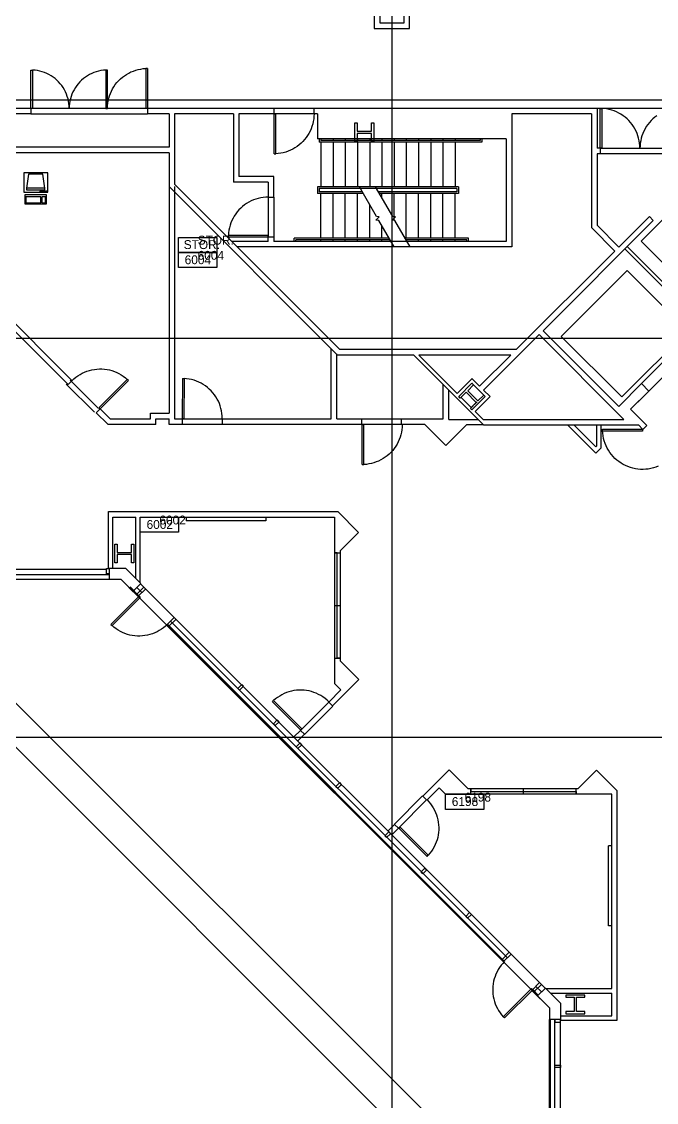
# Model space of a CAD drawing. Header units: millimetres. Extents: x 18694 to 89916, y 18694 to 89916.
# Drawn here: x 50039 to 64580, y 50165 to 74926 of the extents above; entities that cross this region are included whole.
import ezdxf

# ---------------------------------------------------------------- set-up
doc = ezdxf.new("R2010")
doc.units = ezdxf.units.MM
doc.layers.get('0').update_dxf_attribs({"linetype": 'CONTINUOUS'})
for name, color, linetype in [('E-B-CORE', 7, 'CONTINUOUS'), ('E-B-ELEV', 7, 'CONTINUOUS'), ('E-B-FURR', 7, 'CONTINUOUS'), ('E-B-GLAZ', 7, 'CONTINUOUS'), ('E-B-MULL', 7, 'CONTINUOUS'), ('E-B-SHEL', 7, 'CONTINUOUS'), ('E-C-HEAD', 7, 'CONTINUOUS'), ('E-F-STAIR', 7, 'CONTINUOUS'), ('E-S-COLM', 7, 'CONTINUOUS'), ('GRIDLN', 7, 'CONTINUOUS'), ('IWALLE', 7, 'CONTINUOUS'), ('RMNUM', 7, 'CONTINUOUS')]:
    doc.layers.add(name, color=color, linetype=linetype)

msp = doc.modelspace()

# ---------------------------------------------------------------- linework, layer by layer
for p, q in [((52882.8, 73853.298394), (52882.8, 72938.898394)), ((52920.9, 73853.298394), (52882.8, 73853.298394)), ((52920.9, 73853.298394), (52920.9, 72938.898394)), ((52920.9, 72938.898394), (52882.8, 72938.898394)), ((55822.85, 71897.498394), (55822.85, 72811.898394)), ((55822.85, 72811.898394), (55860.95, 72811.898394)), ((55860.95, 71897.498394), (55860.95, 72811.898394)), ((55822.85, 71897.498394), (55860.95, 71897.498394)), ((50643.005892, 71464.457727), (50091.552353, 71464.457727)), ((50091.552353, 71464.457727), (50091.552353, 71018.042958)), ((50198.74663, 71430.312129), (50151.379123, 71106.942958)), ((50521.703661, 71430.312129), (50198.74663, 71430.312129)), ((50570.479123, 71106.942958), (50521.703661, 71430.312129)), ((50643.005892, 71018.042958), (50643.005892, 71464.457727)), ((50151.379123, 71106.942958), (50151.379123, 71069.812249)), ((50570.479123, 71106.942958), (50151.379123, 71106.942958)), ((50151.379123, 71069.812249), (50570.479123, 71069.812249)), ((50570.479123, 71069.812249), (50570.479123, 71106.942958)), ((50091.552353, 71018.042958), (50643.005892, 71018.042958)), ((50611.001892, 70961.420497), (50112.067738, 70961.420497)), ((50112.067738, 70961.420497), (50112.067738, 70751.342958)), ((50479.70343, 70908.901112), (50138.32743, 70908.901112)), ((50138.32743, 70908.901112), (50138.32743, 70777.60265)), ((50459.188046, 71044.30265), (50459.188046, 71018.042958)), ((50616.746199, 71044.30265), (50459.188046, 71044.30265)), ((50479.70343, 70777.60265), (50479.70343, 70908.901112)), ((50584.742199, 70908.901112), (50505.963123, 70908.901112)), ((50505.963123, 70908.901112), (50505.963123, 70777.60265)), ((50584.742199, 70777.60265), (50584.742199, 70908.901112)), ((50611.001892, 70751.342958), (50611.001892, 70961.420497)), ((50616.746199, 71018.042958), (50616.746199, 71044.30265)), ((50112.067738, 70751.342958), (50611.001892, 70751.342958)), ((50138.32743, 70777.60265), (50479.70343, 70777.60265)), ((50505.963123, 70777.60265), (50584.742199, 70777.60265)), ((54775.828193, 70030.598394), (55690.228193, 70030.598394)), ((54775.828193, 69992.498394), (54775.828193, 70030.598394)), ((54775.828193, 69992.498394), (55690.228193, 69992.498394)), ((55690.228193, 69992.498394), (55690.228193, 70030.598394)), ((52460.147581, 66728.68606), (51813.783161, 66081.89367)), ((52487.097264, 66701.754209), (51840.732844, 66054.961819)), ((52487.097264, 66701.754209), (52460.147581, 66728.68606)), ((53721.232795, 66748.16338), (53720.930175, 65833.76343)), ((53721.232795, 66748.16338), (53759.332793, 66748.150771)), ((53759.332793, 66748.150771), (53759.030173, 65833.750821)), ((51840.732844, 66054.961819), (51813.783161, 66081.89367)), ((53720.930175, 65833.76343), (53759.030173, 65833.750821)), ((57841.653684, 65692.291297), (57879.753682, 65692.303907)), ((57841.956304, 64777.891347), (57841.653684, 65692.291297)), ((57880.056302, 64777.903957), (57879.753682, 65692.303907)), ((63345.704093, 65586.289223), (64265.811041, 65586.289223)), ((63345.704093, 65553.904223), (63345.704093, 65586.289223)), ((64265.811041, 65541.91456), (63345.704093, 65541.91456)), ((64265.811041, 65586.289223), (64265.811041, 65541.91456)), ((57841.956304, 64777.891347), (57880.056302, 64777.903957)), ((52083.523974, 61114.672739), (52728.991138, 61762.360549)), ((52110.510966, 61087.778274), (52755.97813, 61735.466084)), ((52728.991138, 61762.360549), (52755.97813, 61735.466084)), ((52083.523974, 61114.672739), (52110.510966, 61087.778274)), ((55784.260462, 59343.777079), (55811.210145, 59370.708929)), ((55784.260462, 59343.777079), (56430.624883, 58696.984689)), ((55811.210145, 59370.708929), (56457.574566, 58723.916539)), ((56430.624883, 58696.984689), (56457.574566, 58723.916539)), ((58680.93199, 56446.677581), (58707.863841, 56473.627264)), ((59354.656231, 55827.262844), (58707.863841, 56473.627264)), ((59327.72438, 55800.313161), (58680.93199, 56446.677581)), ((59327.72438, 55800.313161), (59354.656231, 55827.262844)), ((61071.725575, 52126.563664), (61719.413386, 52772.030829)), ((61098.62004, 52099.576672), (61746.307851, 52745.043837)), ((61746.307851, 52745.043837), (61719.413386, 52772.030829)), ((61098.62004, 52099.576672), (61071.725575, 52126.563664))]:
    msp.add_line(p, q)
for points in [[(50292, 72938.898394), (50253.9, 72938.898394), (50253.9, 73815.198394), (50292, 73815.198394), (50292, 72938.898394), (50292, 72938.898394)], [(51968.4, 72938.898394), (52006.5, 72938.898394), (52006.5, 73815.198394), (51968.4, 73815.198394), (51968.4, 72938.898394), (51968.4, 72938.898394)], [(63327.339106, 72024.498394), (63289.239106, 72024.498394), (63289.239106, 72938.898394), (63327.339106, 72938.898394), (63327.339106, 72024.498394), (63327.339106, 72024.498394)]]:
    msp.add_lwpolyline(points, close=True)
for points in [[(51130.2, 72938.898394), (51128.426103, 72994.627959), (51123.111596, 73050.131897), (51114.277993, 73105.185495), (51101.961059, 73159.565861), (51086.21066, 73213.052832), (51067.090563, 73265.42986), (51044.678179, 73316.48489), (51019.064245, 73366.011222), (50990.352463, 73413.808343), (50958.659076, 73459.68274), (50924.112397, 73503.448687), (50886.852292, 73544.928992), (50847.029614, 73583.955718), (50804.805587, 73620.370862), (50760.35116, 73654.026992), (50713.846313, 73684.787849), (50665.479325, 73712.528894), (50615.446014, 73737.137813), (50563.948945, 73758.514976), (50511.196611, 73776.573835), (50457.402585, 73791.241276), (50402.784656, 73802.457917), (50347.563953, 73810.178346), (50291.964041, 73814.371306)], [(51968.435959, 73814.371306), (51912.836047, 73810.178346), (51857.615344, 73802.457917), (51802.997415, 73791.241276), (51749.203389, 73776.573835), (51696.451055, 73758.514976), (51644.953986, 73737.137813), (51594.920675, 73712.528894), (51546.553687, 73684.787849), (51500.04884, 73654.026992), (51455.594413, 73620.370862), (51413.370386, 73583.955718), (51373.547708, 73544.928992), (51336.287603, 73503.448687), (51301.740924, 73459.68274), (51270.047537, 73413.808343), (51241.335755, 73366.011222), (51215.721821, 73316.48489), (51193.309437, 73265.42986), (51174.18934, 73213.052832), (51158.438941, 73159.565861), (51146.122007, 73105.185495), (51137.288404, 73050.131897), (51131.973897, 72994.627959), (51130.2, 72938.898394)], [(52006.5, 72938.898394), (52008.355407, 72997.119741), (52013.914097, 73055.104814), (52023.153513, 73112.618299), (52036.036159, 73169.426795), (52052.509756, 73225.299762), (52072.507449, 73280.010456), (52095.948084, 73333.336851), (52122.736535, 73385.062537), (52152.764089, 73434.977603), (52185.908888, 73482.879483), (52222.036424, 73528.573781), (52261.000084, 73571.875062), (52302.641748, 73612.6076), (52346.792423, 73650.606094), (52393.27294, 73685.716341), (52441.894669, 73717.795854), (52492.460296, 73746.71445), (52544.764614, 73772.354771), (52598.595363, 73794.612763), (52653.734087, 73813.3981), (52709.957022, 73828.634546), (52767.036006, 73840.26027), (52824.739399, 73848.228092), (52882.83303, 73852.505676)], [(56737.25, 72811.898394), (56735.394593, 72753.677047), (56729.835903, 72695.691974), (56720.596487, 72638.178489), (56707.713841, 72581.369993), (56691.240244, 72525.497027), (56671.242551, 72470.786333), (56647.801916, 72417.459938), (56621.013465, 72365.734251), (56590.985911, 72315.819185), (56557.841112, 72267.917306), (56521.713576, 72222.223007), (56482.749916, 72178.921727), (56441.108252, 72138.189189), (56396.957577, 72100.190694), (56350.47706, 72065.080448), (56301.855331, 72033.000934), (56251.289704, 72004.082339), (56198.985386, 71978.442018), (56145.154637, 71956.184025), (56090.015913, 71937.398689), (56033.792978, 71922.162242), (55976.713994, 71910.536518), (55919.010601, 71902.568697), (55860.91697, 71898.291112)], [(64203.639106, 72024.498394), (64201.783699, 72082.719741), (64196.225009, 72140.704814), (64186.985593, 72198.218299), (64174.102946, 72255.026795), (64157.62935, 72310.899762), (64137.631657, 72365.610456), (64114.191022, 72418.936851), (64087.402571, 72470.662537), (64057.375017, 72520.577603), (64024.230218, 72568.479483), (63988.102682, 72614.173781), (63949.139021, 72657.475062), (63907.497358, 72698.2076), (63863.346682, 72736.206094), (63816.866166, 72771.316341), (63768.244437, 72803.395854), (63717.67881, 72832.31445), (63665.374492, 72857.954771), (63611.543743, 72880.212763), (63556.405019, 72898.9981), (63500.182083, 72914.234546), (63443.1031, 72925.86027), (63385.399707, 72933.828092), (63327.306075, 72938.105676)], [(64590.412045, 72771.316341), (64543.931529, 72736.206094), (64499.780854, 72698.2076), (64458.13919, 72657.475062), (64419.17553, 72614.173781), (64383.047993, 72568.479483), (64349.903194, 72520.577603), (64319.875641, 72470.662537), (64293.08719, 72418.936851), (64269.646554, 72365.610456), (64249.648861, 72310.899762), (64233.175265, 72255.026795), (64220.292619, 72198.218299), (64211.053203, 72140.704814), (64205.494512, 72082.719741), (64203.639106, 72024.498394)], [(55690.228193, 70906.898394), (55632.006846, 70905.042988), (55574.021772, 70899.484297), (55516.508287, 70890.244881), (55459.699792, 70877.362235), (55403.826825, 70860.888639), (55349.116131, 70840.890946), (55295.789736, 70817.45031), (55244.064049, 70790.661859), (55194.148984, 70760.634306), (55146.247104, 70727.489507), (55100.552806, 70691.36197), (55057.251525, 70652.39831), (55016.518987, 70610.756646), (54978.520492, 70566.605971), (54943.410246, 70520.125455), (54911.330733, 70471.503725), (54882.412137, 70420.938099), (54856.771816, 70368.63378), (54834.513824, 70314.803031), (54815.728487, 70259.664307), (54800.492041, 70203.441372), (54788.866317, 70146.362389), (54780.898495, 70088.658995), (54776.620911, 70030.565364)], [(51193.940454, 66701.32624), (51236.407941, 66741.197035), (51281.327896, 66778.282954), (51328.518025, 66812.433495), (51377.786822, 66843.510068), (51428.934344, 66871.386559), (51481.753025, 66895.949839), (51536.028516, 66917.100226), (51591.540556, 66934.751887), (51648.063868, 66948.833189), (51705.369067, 66959.286986), (51763.223599, 66966.070856), (51821.392679, 66969.157268), (51879.640245, 66968.533696), (51937.729917, 66964.202672), (51995.425956, 66956.181771), (52052.49422, 66944.503544), (52108.703115, 66929.215383), (52163.824535, 66910.379331), (52217.634786, 66888.071828), (52269.915495, 66862.383402), (52320.454497, 66833.418302), (52369.046695, 66801.294074), (52415.494893, 66766.141084), (52459.610594, 66728.10199)], [(54635.330125, 65833.46081), (54633.493987, 65891.682768), (54627.954487, 65949.669677), (54618.734106, 66007.186217), (54605.870261, 66063.998973), (54589.415157, 66119.877389), (54569.435571, 66174.594698), (54546.012586, 66227.928848), (54519.241255, 66279.663397), (54489.230222, 66329.588398), (54456.101278, 66377.501244), (54419.988866, 66423.207496), (54381.039538, 66466.521669), (54339.411357, 66507.267986), (54295.27326, 66545.281091), (54248.804366, 66580.406718), (54200.193256, 66612.502321), (54149.637203, 66641.43765), (54097.341373, 66667.095279), (54043.517993, 66689.371085), (53988.385489, 66708.174669), (53932.167599, 66723.429722), (53875.092467, 66735.074335), (53817.391713, 66743.061253), (53759.299501, 66747.358064)], [(58756.053634, 65692.593917), (58754.217496, 65634.37196), (58748.677996, 65576.38505), (58739.457614, 65518.86851), (58726.593769, 65462.055754), (58710.138665, 65406.177339), (58690.15908, 65351.460029), (58666.736094, 65298.12588), (58639.964763, 65246.39133), (58609.95373, 65196.46633), (58576.824786, 65148.553484), (58540.712375, 65102.847231), (58501.763047, 65059.533058), (58460.134866, 65018.786741), (58415.996768, 64980.773637), (58369.527874, 64945.64801), (58320.916764, 64913.552407), (58270.360711, 64884.617078), (58218.064881, 64858.959448), (58164.241501, 64836.683642), (58109.108997, 64817.880058), (58052.891108, 64802.625006), (57995.815975, 64790.980392), (57938.115222, 64782.993474), (57880.023009, 64778.696664)], [(64622.899236, 64738.300506), (64567.523205, 64717.055875), (64510.893478, 64699.423144), (64453.245367, 64685.475582), (64394.818416, 64675.271144), (64335.855404, 64668.852234), (64276.601339, 64666.245522), (64217.302437, 64667.461841), (64158.205102, 64672.496137), (64099.554899, 64681.327491), (64041.595534, 64693.919205), (63984.567846, 64710.218959), (63928.7088, 64730.159022), (63874.250505, 64753.656538), (63821.41925, 64780.613868), (63770.434563, 64810.918998), (63721.508299, 64844.446), (63674.843761, 64881.055563), (63630.634852, 64920.595562), (63589.065272, 64962.901698), (63550.307754, 65007.798179), (63514.523346, 65055.098447), (63481.860742, 65104.605956), (63452.455663, 65156.114989), (63426.430297, 65209.411513), (63403.892785, 65264.274066), (63384.936776, 65320.47468), (63369.641039, 65377.779824), (63358.069131, 65435.951382), (63350.269136, 65494.747634), (63346.273466, 65553.924266)], [(53376.678949, 61116.893385), (53334.266774, 61076.963756), (53289.398274, 61039.815601), (53242.255532, 61005.599674), (53193.029863, 60974.45483), (53141.921035, 60946.507462), (53089.136456, 60921.870984), (53034.890338, 60900.645376), (52979.402821, 60882.916777), (52922.899085, 60868.757131), (52865.608432, 60858.223903), (52807.76336, 60851.359837), (52749.598615, 60848.19279), (52691.350241, 60848.735614), (52633.25462, 60852.986105), (52575.547518, 60860.927016), (52518.463119, 60872.526119), (52462.233084, 60887.736344), (52407.085605, 60906.495964), (52353.244482, 60928.72885), (52300.928212, 60954.344775), (52250.349104, 60983.239786), (52201.712419, 61015.296621), (52155.215534, 61050.385187), (52111.047143, 61088.363087)], [(57077.417273, 59343.349109), (57034.949786, 59383.219905), (56990.029831, 59420.305824), (56942.839701, 59454.456365), (56893.570904, 59485.532938), (56842.423382, 59513.409429), (56789.604701, 59537.972709), (56735.329211, 59559.123096), (56679.81717, 59576.774757), (56623.293859, 59590.856058), (56565.988659, 59601.309856), (56508.134127, 59608.093725), (56449.965048, 59611.180137), (56391.717482, 59610.556565), (56333.62781, 59606.225541), (56275.931771, 59598.20464), (56218.863507, 59586.526413), (56162.654611, 59571.238252), (56107.533192, 59552.4022), (56053.722941, 59530.094697), (56001.442232, 59504.406271), (55950.90323, 59475.441171), (55902.311031, 59443.316943), (55855.862834, 59408.163953), (55811.747132, 59370.124859)], [(59327.296411, 57093.469971), (59367.167206, 57051.002484), (59404.253125, 57006.082529), (59438.403666, 56958.8924), (59469.480239, 56909.623603), (59497.35673, 56858.476081), (59521.92001, 56805.6574), (59543.070397, 56751.381909), (59560.722058, 56695.869869), (59574.80336, 56639.346557), (59585.257157, 56582.041358), (59592.041027, 56524.186826), (59595.127439, 56466.017746), (59594.503867, 56407.77018), (59590.172843, 56349.680508), (59582.151942, 56291.984469), (59570.473715, 56234.916205), (59555.185554, 56178.70731), (59536.349502, 56123.58589), (59514.041999, 56069.775639), (59488.353573, 56017.49493), (59459.388473, 55966.955928), (59427.264245, 55918.36373), (59392.111255, 55871.915532), (59354.072161, 55827.799831)], [(61100.840686, 53392.731647), (61060.911058, 53350.319473), (61023.762903, 53305.450972), (60989.546976, 53258.30823), (60958.402132, 53209.082562), (60930.454763, 53157.973733), (60905.818285, 53105.189155), (60884.592678, 53050.943036), (60866.864078, 52995.455519), (60852.704433, 52938.951783), (60842.171205, 52881.661131), (60835.307139, 52823.816058), (60832.140092, 52765.651313), (60832.682915, 52707.402939), (60836.933407, 52649.307319), (60844.874317, 52591.600216), (60856.473421, 52534.515817), (60871.683645, 52478.285782), (60890.443266, 52423.138304), (60912.676151, 52369.29718), (60938.292077, 52316.98091), (60967.187088, 52266.401803), (60999.243923, 52217.765118), (61034.332488, 52171.268233), (61072.310389, 52127.099841)]]:
    msp.add_lwpolyline(points)
at = {"layer": 'E-B-CORE', "color": 8}
for p, q in [((50253.9, 72938.898394), (49631.6, 72938.898394)), ((50253.9, 72811.898394), (49758.6, 72811.898394)), ((50253.9, 72938.898394), (50253.9, 72811.898394)), ((53543.2, 72938.898394), (52920.9, 72938.898394)), ((52920.9, 72938.898394), (52920.9, 72811.898394)), ((53416.2, 72811.898394), (52920.9, 72811.898394)), ((53416.2, 72811.898394), (53416.2, 72049.898394)), ((55822.85, 72938.898394), (53543.2, 72938.898394)), ((54889.4, 72811.898394), (53543.2, 72811.898394)), ((53543.2, 72811.898394), (53543.2, 71198.998394)), ((54889.4, 72811.898394), (54889.4, 71247)), ((55016.4, 72811.898394), (55016.4, 71374)), ((55822.85, 72811.898394), (55016.4, 72811.898394)), ((55822.85, 72811.898394), (55822.85, 72938.898394)), ((63220.976606, 72938.898394), (56737.25, 72938.898394)), ((56737.25, 72811.898394), (56737.25, 72938.898394)), ((56819.8, 72811.898394), (56737.25, 72811.898394)), ((56819.8, 72811.898394), (56819.8, 72237.6)), ((61265.176606, 72811.898394), (61265.176606, 69763.898394)), ((63093.976606, 72811.898394), (61265.176606, 72811.898394)), ((63093.976606, 72811.898394), (63093.976606, 70206.339623)), ((63220.976606, 72938.898394), (63220.976606, 72024.498394)), ((61138.176606, 72237.6), (56819.8, 72237.6)), ((61138.176606, 72237.6), (61138.176606, 69890.898394)), ((53416.2, 71922.898394), (49631.6, 71922.898394)), ((53416.2, 72049.898394), (49758.6, 72049.898394)), ((53416.2, 71922.898394), (53416.2, 71146.393267)), ((63289.239106, 72024.498394), (63220.976606, 72024.498394)), ((63220.976606, 71897.498394), (63220.976606, 70258.94475)), ((63289.239106, 71897.498394), (63220.976606, 71897.498394)), ((63289.239106, 72024.498394), (63289.239106, 71897.498394)), ((55817.228193, 71374), (55016.4, 71374)), ((55817.228193, 70906.898394), (55817.228193, 71374)), ((57277.993267, 67284.6), (53416.2, 71146.393267)), ((57330.598394, 67411.6), (53543.2, 71198.998394)), ((55690.228193, 71247), (54889.4, 71247)), ((55690.228193, 71247), (55690.228193, 70906.898394)), ((55690.228193, 70906.898394), (55817.228193, 70906.898394)), ((61983.259396, 67844.627023), (64510.269074, 70371.636727)), ((63719.474288, 69760.447042), (64420.466536, 70461.43929)), ((64510.269074, 70371.636727), (64420.466536, 70461.43929)), ((63093.976606, 70206.339623), (63629.671724, 69670.644479)), ((63220.976606, 70258.94475), (63719.474288, 69760.447042)), ((55690.228193, 69890.898394), (54851.3, 69890.898394)), ((55690.228193, 69890.898394), (55690.228193, 69992.498394)), ((55690.228193, 69992.498394), (55817.228193, 69992.498394)), ((55817.228193, 69992.498394), (55817.228193, 69890.898394)), ((61138.176606, 69890.898394), (55817.228193, 69890.898394)), ((61265.176606, 69763.898394), (54978.3, 69763.898394)), ((61370.627246, 67411.6), (63629.671724, 69670.644479)), ((60621.774362, 66483.142014), (61893.456833, 67754.82446)), ((61893.456833, 67754.82446), (63836.881292, 65811.4)), ((61983.259396, 67844.627023), (63716.448818, 66111.437602)), ((61370.627246, 67411.6), (57330.598394, 67411.6)), ((59021.947767, 67284.6), (57277.993267, 67284.6)), ((59021.947767, 67284.6), (60620.071673, 65684.4)), ((61243.627246, 67284.6), (59139.107604, 67284.6)), ((59139.107604, 67284.6), (60015.565643, 66407.003355)), ((60531.855212, 66572.827967), (61243.627246, 67284.6)), ((60356.515177, 66748.395815), (60015.565643, 66407.003355)), ((60356.503518, 66748.407473), (60532.088181, 66572.594718)), ((60356.503518, 66640.574389), (60661.808902, 66335.222371)), ((60374.464036, 66658.534907), (60374.464036, 66658.534907)), ((63716.448818, 66111.437602), (64236.611201, 66631.59996)), ((63716.448818, 66111.437602), (64236.611201, 66631.59996)), ((64236.611201, 66631.59996), (64407.236057, 66460.975104)), ((64236.611201, 66631.59996), (64407.236057, 66460.975104)), ((60621.774362, 66483.142014), (60769.571933, 66335.15242)), ((63989.654164, 66043.393186), (64407.236057, 66460.975104)), ((64153.543829, 66207.282876), (64407.236057, 66460.975104)), ((60105.121827, 66317.350652), (60280.486932, 66141.854584)), ((60280.486932, 66141.854584), (60338.505332, 66083.760822)), ((60769.5603, 66335.164104), (60428.051483, 65994.098339)), ((60428.051483, 65994.098339), (60610.512789, 65811.4)), ((63989.654164, 66043.393186), (64359.479358, 65670.678082)), ((60610.512789, 65811.4), (63836.881292, 65811.4)), ((60620.071673, 65684.4), (64167.500468, 65684.4)), ((63190.617154, 65037.821562), (62544.038717, 65684.4)), ((63190.617154, 65037.821562), (62544.038717, 65684.4)), ((63190.617154, 65181.505654), (62687.722808, 65684.4)), ((63214.740753, 65205.629253), (63214.740753, 65684.4)), ((63316.340753, 65163.545136), (63316.340753, 65684.4)), ((64167.500468, 65684.4), (64269.676794, 65580.875518)), ((64269.676794, 65580.875518), (64359.479358, 65670.678082)), ((63214.740753, 65205.629253), (63190.617154, 65181.505654)), ((63316.340753, 65163.545136), (63190.617154, 65037.821562))]:
    msp.add_line(p, q, dxfattribs=at)
at = {"layer": 'E-B-ELEV', "color": 8}
for p, q in [((65590.264857, 67985.253615), (63857.07541, 69718.443037)), ((65644.146385, 68039.135143), (63910.956963, 69772.32459))]:
    msp.add_line(p, q, dxfattribs=at)
for points in [[(64228.319422, 69898.180371), (65793.913472, 68332.586322), (67302.596484, 69841.26936), (65737.00246, 71406.863384), (64228.319422, 69898.180371), (64228.319422, 69898.180371)], [(62402.301967, 67712.952661), (63910.984979, 69221.635674), (65296.973902, 67835.646777), (63788.290864, 66326.963739), (62402.301967, 67712.952661), (62402.301967, 67712.952661)]]:
    msp.add_lwpolyline(points, close=True, dxfattribs=at)
at = {"layer": 'E-B-FURR', "color": 6}
for p, q in [((53416.2, 71146.393267), (53416.2, 65953.898394)), ((53543.2, 71146.393267), (53543.2, 65826.898394)), ((48523.901606, 69369.646198), (51193.074296, 66700.473508)), ((48396.901606, 69317.041071), (51102.986669, 66610.956008)), ((57132.358405, 65826.898394), (57132.358405, 67430.05343)), ((57259.358405, 65826.898394), (57259.358405, 67315.12986)), ((51196.21018, 66703.589529), (51102.986669, 66610.956008)), ((59697.758405, 65826.898394), (59697.758405, 66607.911412)), ((59824.758405, 65813.35039), (59824.758405, 66480.746439)), ((51840.732844, 66054.961819), (51749.568357, 65964.374319)), ((51749.568357, 65964.374319), (52014.044283, 65699.898394)), ((51839.656011, 66053.891793), (52066.64941, 65826.898394)), ((52990.628182, 65953.898394), (53416.2, 65953.898394)), ((52990.628182, 65826.898394), (52990.628182, 65953.898394)), ((52014.312481, 65699.898394), (53117.628182, 65699.898394)), ((52066.917583, 65826.898394), (52990.628182, 65826.898394)), ((53117.628182, 65696.885446), (53117.628182, 65826.898394)), ((53117.628182, 65826.898394), (53422.428182, 65826.898394)), ((53422.428182, 65696.885446), (53422.428182, 65826.898394)), ((53422.428182, 65699.898394), (53718.05045, 65699.898394)), ((53543.2, 65826.898394), (53718.05045, 65826.898394)), ((53718.05045, 65832.184541), (53718.05045, 65699.898394)), ((54634.844629, 65832.184541), (54634.844629, 65699.898394)), ((54634.844629, 65826.898394), (57132.358405, 65826.898394)), ((54634.844629, 65699.898394), (57829.895008, 65699.898394)), ((57259.358405, 65826.898394), (57829.895008, 65826.898394)), ((57829.895008, 65692.303896), (57829.895008, 65826.898394)), ((58744.295008, 65692.303896), (58744.295008, 65826.898394)), ((58744.295008, 65826.898394), (59697.758405, 65826.898394)), ((58744.295008, 65699.898394), (59265.384034, 65699.898394)), ((59265.384034, 65699.898394), (59753.597257, 65211.685172)), ((59753.547955, 65211.635845), (60228.262297, 65686.350212)), ((59824.758405, 65813.35039), (60491.288568, 65813.35039)), ((60618.124001, 65686.350212), (60228.262297, 65686.350212)), ((52029.073158, 62398.452698), (52029.073158, 63699.42937)), ((52029.073158, 63699.42937), (57284.880198, 63699.42937)), ((57284.880198, 63699.42937), (57759.137339, 63225.172254)), ((52130.673158, 62398.452698), (52130.673158, 63572.42937)), ((52130.673158, 63572.42937), (52653.381104, 63572.42937)), ((52653.381104, 62168.326006), (52653.381104, 63572.42937)), ((52754.981104, 62066.794484), (52754.981104, 63572.42937)), ((52754.981104, 63572.42937), (57207.061202, 63572.42937)), ((53807.89025, 63565.506067), (53807.89025, 63489.306067)), ((55636.69025, 63489.306067), (53807.89025, 63489.306067)), ((55636.69025, 63565.506067), (55636.69025, 63489.306067)), ((57207.061202, 63572.42937), (57207.061202, 59762.42937)), ((57334.061202, 62800.096117), (57759.137339, 63225.172254)), ((57334.061202, 62800.096117), (57334.061202, 60283.546971)), ((40589.2, 62382.4), (51986.993105, 62382.4)), ((52765.507397, 62048.721724), (62031.184675, 52783.044446)), ((57334.061202, 60283.546971), (57764.954244, 59851.114765)), ((57764.954244, 59851.114765), (57164.702358, 59247.834539)), ((57207.061202, 59762.42937), (57352.675642, 59616.814929)), ((57352.675642, 59616.814929), (57074.173558, 59336.907767)), ((57071.088601, 59339.943118), (57164.702358, 59247.834539)), ((56426.114707, 58685.179226), (56277.956024, 58536.273097)), ((56429.771392, 58688.14592), (56519.74279, 58599.621129)), ((56519.74279, 58599.621129), (56367.559274, 58446.669822)), ((59835.062067, 57781.006968), (59231.781841, 57180.755057)), ((60267.494273, 57350.1139), (59835.062067, 57781.006968)), ((60219.847226, 57397.591351), (59835.062067, 57781.006968)), ((62784.043418, 57350.1139), (63209.119556, 57775.190037)), ((63683.376672, 57300.932896), (63209.119556, 57775.190037)), ((59600.762231, 57368.728341), (59320.855069, 57090.226256)), ((59746.376672, 57223.1139), (59600.762231, 57368.728341)), ((63556.376672, 57223.1139), (59746.376672, 57223.1139)), ((62784.043418, 57350.1139), (60267.494273, 57350.1139)), ((63556.376672, 52771.033802), (63556.376672, 57223.1139)), ((63683.376672, 52045.125856), (63683.376672, 57300.932896)), ((59323.890394, 57087.141325), (59231.781841, 57180.755057)), ((58579.533641, 56533.620435), (58428.215757, 56381.539129)), ((58579.533641, 56533.620435), (58670.002497, 56444.887161)), ((58518.879711, 56294.376387), (58430.35492, 56384.347785)), ((58670.002497, 56444.887161), (58517.819007, 56291.935879)), ((63480.176672, 54212.154009), (63480.176672, 56040.954009)), ((63556.376672, 56040.954009), (63480.176672, 56040.954009)), ((63556.376672, 54212.154009), (63480.176672, 54212.154009)), ((62050.741786, 52771.033802), (63556.376672, 52771.033802)), ((62152.273308, 52669.433802), (63556.376672, 52669.433802)), ((63556.376672, 52146.725856), (63556.376672, 52669.433802)), ((62382.4, 52146.725856), (63556.376672, 52146.725856)), ((62382.4, 52045.125856), (63683.376672, 52045.125856)), ((62382.4, 40589.2), (62382.4, 52003.045803))]:
    msp.add_line(p, q, dxfattribs=at)
for points in [[(58928, 75453.498394), (58115.2, 75453.498394), (58115.2, 74767.698394), (58928, 74767.698394), (58928, 75453.498394), (58928, 75453.498394)], [(58801, 75326.498394), (58242.2, 75326.498394), (58242.2, 74894.698394), (58801, 74894.698394), (58801, 75326.498394), (58801, 75326.498394)]]:
    msp.add_lwpolyline(points, close=True, dxfattribs=at)
at = {"layer": 'E-B-GLAZ', "color": 8}
for p, q in [((40589.2, 62255.4), (52044.689941, 62255.4)), ((40589.2, 62153.8), (52044.689941, 62153.8)), ((52705.633959, 61755.919947), (52497.351342, 61964.202564)), ((52723.595569, 61773.879348), (52522.751342, 61974.723574)), ((52841.571761, 61972.657335), (52662.56869, 61793.366812)), ((52795.44211, 61845.716923), (52678.590401, 61962.568632)), ((52881.982526, 61932.246595), (52702.824592, 61753.110936)), ((57207.061202, 61550.646063), (57334.061202, 61550.646063)), ((53536.896965, 61277.332131), (53359.26524, 61099.415164)), ((53577.306536, 61236.92256), (53399.521141, 61059.159289)), ((61167.571365, 53473.587668), (53450.431351, 61190.727656)), ((61077.653511, 53383.900395), (53360.700848, 61100.853058)), ((61095.637067, 53401.837849), (53378.646938, 61118.827978)), ((61534.593339, 57223.1139), (61534.593339, 57350.1139)), ((61210.665056, 53603.564065), (61029.832677, 53422.441313)), ((61251.077396, 53563.151725), (61070.088553, 53382.185412)), ((61905.990259, 52908.238862), (61726.529226, 52728.489641)), ((61874.990982, 52622.483934), (61748.175538, 52749.299378)), ((61946.401405, 52867.827716), (61766.785102, 52688.233765)), ((61946.515934, 52694.643099), (61820.109811, 52821.049196)), ((62128.4, 52333.153906), (61730.191957, 52731.361923)), ((62128.4, 40589.2), (62128.4, 52060.74264)), ((62153.8, 40589.2), (62153.8, 52060.74264)), ((62255.4, 40589.2), (62255.4, 52060.74264))]:
    msp.add_line(p, q, dxfattribs=at)
for points in [[(57208.911261, 60342.084853), (57335.911261, 60342.084853), (57268.889628, 60342.084853), (57268.889628, 62759.207247), (57208.911261, 62759.207247), (57335.911261, 62759.207247)], [(60326.032154, 57224.96396), (60326.032154, 57351.96396), (60326.032154, 57284.942326), (62743.154549, 57284.942326), (62743.154549, 57224.96396), (62743.154549, 57351.96396)]]:
    msp.add_lwpolyline(points, dxfattribs=at)
at = {"layer": 'E-B-MULL', "color": 8}
for points in [[(51986.993105, 62271.452698), (51986.993105, 62398.452698), (52044.143105, 62398.452698), (52044.143105, 62271.452698), (51986.993105, 62271.452698), (51986.993105, 62271.452698)], [(55032.90558, 59608.253427), (55122.708144, 59698.055991), (55082.296998, 59738.467137), (54992.494434, 59648.664573), (55032.90558, 59608.253427), (55032.90558, 59608.253427)], [(55846.169765, 58796.308696), (55935.972329, 58886.11126), (55895.561183, 58926.522406), (55805.758619, 58836.719842), (55846.169765, 58796.308696), (55846.169765, 58796.308696)], [(56369.093485, 58269.158722), (56458.896048, 58358.961285), (56418.484877, 58399.372431), (56328.682313, 58309.569868), (56369.093485, 58269.158722), (56369.093485, 58269.158722)], [(57279.586431, 57361.706384), (57369.388995, 57451.508947), (57328.977849, 57491.920119), (57239.175285, 57402.117555), (57279.586431, 57361.706384), (57279.586431, 57361.706384)], [(58360.769461, 56270.829419), (58450.572024, 56360.631983), (58490.98317, 56320.220837), (58401.180607, 56230.418273), (58360.769461, 56270.829419), (58360.769461, 56270.829419)], [(59189.865643, 55444.640063), (59279.668207, 55534.442627), (59320.079378, 55494.031481), (59230.276815, 55404.228917), (59189.865643, 55444.640063), (59189.865643, 55444.640063)], [(60212.292605, 54422.213126), (60302.095169, 54512.01569), (60342.506315, 54471.604544), (60252.703751, 54381.80198), (60212.292605, 54422.213126), (60212.292605, 54422.213126)], [(62255.4, 52003.045803), (62382.4, 52003.045803), (62382.4, 52060.195803), (62255.4, 52060.195803), (62255.4, 52003.045803), (62255.4, 52003.045803)], [(62255.4, 51017.959737), (62382.4, 51017.959737), (62382.4, 50960.809737), (62255.4, 50960.809737), (62255.4, 51017.959737), (62255.4, 51017.959737)]]:
    msp.add_lwpolyline(points, close=True, dxfattribs=at)
at = {"layer": 'E-B-SHEL', "color": 2}
for p, q in [((52044.689941, 62398.452698), (52044.689941, 62144.452698)), ((52423.099141, 62398.452698), (52044.689941, 62398.452698)), ((52769.302132, 62052.483108), (52423.099141, 62398.452698)), ((52317.939077, 62144.452698), (52044.689941, 62144.452698)), ((52588.903966, 61873.670461), (52317.939077, 62144.452698)), ((52769.302132, 62052.483108), (52588.391445, 61873.162461)), ((59334.4, 48869.6), (48869.6, 59334.4)), ((59334.950469, 49885.6), (49885.6, 59334.950469)), ((62036.43041, 52785.35483), (61857.109737, 52604.444143)), ((62036.43041, 52785.35483), (62382.4, 52439.15184)), ((61857.617763, 52604.956664), (62128.4, 52333.991776)), ((62128.4, 52333.991776), (62128.4, 52060.74264)), ((62382.4, 52439.15184), (62382.4, 52060.74264)), ((62382.4, 52060.74264), (62128.4, 52060.74264))]:
    msp.add_line(p, q, dxfattribs=at)
at = {"layer": 'E-C-HEAD', "color": 5}
for p, q in [((65720.841812, 73129.398394), (48221.9, 73129.398394)), ((52920.9, 72938.898394), (50253.9, 72938.898394)), ((50253.9, 72811.898394), (52920.9, 72811.898394)), ((56737.25, 72938.898394), (55822.85, 72938.898394)), ((56737.25, 72811.898394), (55822.85, 72811.898394)), ((65186.301606, 72938.898394), (63220.976606, 72938.898394)), ((63289.239106, 72024.498394), (65118.039106, 72024.498394)), ((65118.039106, 71897.498394), (63289.239106, 71897.498394)), ((55690.228193, 70906.898394), (55690.228193, 69992.498394)), ((55817.228193, 70906.898394), (55817.228193, 69992.498394)), ((64990.95272, 67385.941479), (64236.611201, 66631.59996)), ((65161.577576, 67215.316623), (64407.236057, 66460.975104)), ((51707.614593, 65974.915015), (51061.036156, 66621.493452)), ((51797.417157, 66064.717578), (51150.838719, 66711.296016)), ((54629.395999, 65821.655301), (53714.995999, 65821.655301)), ((54629.395999, 65694.655301), (53714.995999, 65694.655301)), ((58743.110428, 65821.655301), (57828.710428, 65821.655301)), ((58743.110428, 65694.655301), (57828.710428, 65694.655301)), ((52575.475977, 61889.201063), (61841.153254, 52623.523785)), ((56431.435753, 58686.501245), (57079.649188, 59331.460788)), ((56521.012078, 58596.473002), (57169.225489, 59241.432546)), ((58580.420304, 56537.064777), (59225.379847, 57185.278187)), ((58670.448547, 56447.488451), (59315.40809, 57095.701887))]:
    msp.add_line(p, q, dxfattribs=at)
at = {"layer": 'E-F-STAIR', "color": 8}
for p, q in [((56857.9, 72237.6), (56857.9, 72161.4)), ((60579, 72161.4), (56857.9, 72161.4)), ((56896, 72237.6), (56896, 72199.5)), ((60540.9, 72199.5), (56896, 72199.5)), ((56896, 72161.4), (56896, 71140.44921)), ((57175.4, 72237.6), (57175.4, 72199.5)), ((57175.4, 72161.4), (57175.4, 71140.44921)), ((57454.8, 72237.6), (57454.8, 72199.5)), ((57454.8, 72161.4), (57454.8, 71140.44921)), ((57734.2, 72237.6), (57734.2, 72199.5)), ((57734.2, 72161.4), (57734.2, 71140.44921)), ((58013.6, 72237.6), (58013.6, 72199.5)), ((58013.6, 72161.4), (58013.6, 71140.44921)), ((58293, 72237.6), (58293, 72199.5)), ((58293, 72161.4), (58293, 71140.44921)), ((58572.4, 72237.6), (58572.4, 72199.5)), ((58572.4, 72161.4), (58572.4, 71140.44921)), ((58851.8, 72237.6), (58851.8, 72199.5)), ((58851.8, 72161.4), (58851.8, 71140.44921)), ((59131.2, 72237.6), (59131.2, 72199.5)), ((59131.2, 72161.4), (59131.2, 71140.44921)), ((59410.6, 72237.6), (59410.6, 72199.5)), ((59410.6, 72161.4), (59410.6, 71140.44921)), ((59690, 72237.6), (59690, 72199.5)), ((59690, 72161.4), (59690, 71140.44921)), ((59969.4, 72237.6), (59969.4, 72199.5)), ((59969.4, 72161.4), (59969.4, 71140.44921)), ((60540.9, 72237.6), (60540.9, 72199.5)), ((60579, 72237.6), (60579, 72161.4)), ((60045.6, 71140.44921), (56819.8, 71140.44921)), ((56819.8, 71140.44921), (56819.8, 70988.04921)), ((60007.5, 71102.34921), (56857.9, 71102.34921)), ((56857.9, 71102.34921), (56857.9, 71026.14921)), ((60007.5, 71102.34921), (60007.5, 71026.14921)), ((60045.6, 71140.44921), (60045.6, 70988.04921)), ((57863.794356, 70988.04921), (56819.8, 70988.04921)), ((57841.797321, 71026.14921), (56857.9, 71026.14921)), ((56896, 69967.098394), (56896, 70988.04921)), ((57175.4, 69967.098394), (57175.4, 70988.04921)), ((57454.8, 69967.098394), (57454.8, 70988.04921)), ((57734.2, 69967.098394), (57734.2, 70988.04921)), ((60007.5, 71026.14921), (58213.599371, 71026.14921)), ((60045.6, 70988.04921), (58235.596406, 70988.04921)), ((58293, 70888.623272), (58293, 70988.04921)), ((58572.4, 70372.732813), (58572.4, 70988.04921)), ((58851.8, 69967.098394), (58851.8, 70988.04921)), ((59131.2, 69967.098394), (59131.2, 70988.04921)), ((59410.6, 69967.098394), (59410.6, 70988.04921)), ((59690, 69967.098394), (59690, 70988.04921)), ((59969.4, 69967.098394), (59969.4, 70988.04921)), ((58013.6, 69967.098394), (58013.6, 70728.578228)), ((58293, 69967.098394), (58293, 70244.643229)), ((58453.240574, 69967.098394), (56286.4, 69967.098394)), ((56286.4, 69890.898394), (56286.4, 69967.098394)), ((58475.237634, 69928.998394), (56324.5, 69928.998394)), ((56324.5, 69890.898394), (56324.5, 69928.998394)), ((56896, 69890.898394), (56896, 69928.998394)), ((57175.4, 69890.898394), (57175.4, 69928.998394)), ((57454.8, 69890.898394), (57454.8, 69928.998394)), ((57734.2, 69890.898394), (57734.2, 69928.998394)), ((58013.6, 69890.898394), (58013.6, 69928.998394)), ((58293, 69890.898394), (58293, 69928.998394)), ((60274.2, 69967.098394), (58825.042624, 69967.098394)), ((60236.1, 69928.998394), (58847.039684, 69928.998394)), ((58851.8, 69890.898394), (58851.8, 69928.998394)), ((59131.2, 69890.898394), (59131.2, 69928.998394)), ((59410.6, 69890.898394), (59410.6, 69928.998394)), ((59690, 69890.898394), (59690, 69928.998394)), ((59969.4, 69890.898394), (59969.4, 69928.998394)), ((60236.1, 69890.898394), (60236.1, 69928.998394)), ((60274.2, 69890.898394), (60274.2, 69967.098394))]:
    msp.add_line(p, q, dxfattribs=at)
for points in [[(58570.55817, 69763.898394), (58220.565144, 70370.104091), (58157.080942, 70378.461935), (58231.457299, 70452.838291), (58167.973123, 70461.196136), (57775.806191, 71140.44921)], [(58942.360195, 69763.898394), (58592.367194, 70370.104091), (58528.882993, 70378.461935), (58603.259349, 70452.838291), (58539.775148, 70461.196136), (58147.608216, 71140.44921)]]:
    msp.add_lwpolyline(points, dxfattribs=at)
at = {"layer": 'E-S-COLM', "color": 8}
for p, q in [((60473.246846, 66218.502361), (60338.417906, 66083.84835)), ((60374.464036, 66047.87748), (60374.403, 66047.81652))]:
    msp.add_line(p, q, dxfattribs=at)
for points in [[(58055.669233, 72607.164615), (58106.469233, 72607.164615), (58106.469233, 72175.364615), (58055.669233, 72175.364615), (58055.669233, 72365.864615), (57725.469233, 72365.864615), (57725.469233, 72175.364615), (57674.669233, 72175.364615), (57674.669233, 72607.164615), (57725.469233, 72607.164615), (57725.469233, 72416.664615), (58055.669233, 72416.664615), (58055.669233, 72607.164615), (58055.669233, 72607.164615)], [(60087.095828, 66299.324653), (60051.174817, 66335.245688), (60356.503518, 66640.574389), (60392.424554, 66604.653354), (60257.720709, 66469.949534), (60491.207364, 66236.462853), (60625.911209, 66371.166699), (60661.832219, 66335.245688), (60356.503518, 66029.916962), (60320.582483, 66065.837998), (60455.286328, 66200.541843), (60221.799673, 66434.028498), (60087.095828, 66299.324653), (60087.095828, 66299.324653)], [(52557.592929, 62957.252698), (52608.392929, 62957.252698), (52608.392929, 62525.452698), (52557.592929, 62525.452698), (52557.592929, 62715.952698), (52227.392929, 62715.952698), (52227.392929, 62525.452698), (52176.592929, 62525.452698), (52176.592929, 62957.252698), (52227.392929, 62957.252698), (52227.392929, 62766.752698), (52557.592929, 62766.752698), (52557.592929, 62957.252698), (52557.592929, 62957.252698)], [(62941.2, 52573.645627), (62941.2, 52624.445627), (62509.4, 52624.445627), (62509.4, 52573.645627), (62699.9, 52573.645627), (62699.9, 52243.445627), (62509.4, 52243.445627), (62509.4, 52192.645627), (62941.2, 52192.645627), (62941.2, 52243.445627), (62750.7, 52243.445627), (62750.7, 52573.645627), (62941.2, 52573.645627), (62941.2, 52573.645627)]]:
    msp.add_lwpolyline(points, close=True, dxfattribs=at)
at = {"layer": 'GRIDLN', "color": 9}
for p, q in [((58521.6, 88696.8), (58521.6, 18694.4)), ((88696.8, 67665.6), (18694.4, 67665.6)), ((88696.8, 58521.6), (18694.4, 58521.6))]:
    msp.add_line(p, q, dxfattribs=at)
at = {"layer": 'IWALLE', "color": 3}
msp.add_line((60837.717999, 65811.4), (62944.147467, 65811.4), dxfattribs=at)
at = {"layer": 'RMNUM', "color": 30}
for points in [[(53631.244782, 69983.68114), (54513.173752, 69983.68114), (54513.173752, 69636.781453), (53631.244782, 69636.781453), (53631.244782, 69983.68114)], [(53631.244782, 69636.781453), (54513.173752, 69636.781453), (54513.173752, 69289.881765), (53631.244782, 69289.881765), (53631.244782, 69636.781453)], [(52754.981104, 63572.42937), (53636.910074, 63572.42937), (53636.910074, 63225.529683), (52754.981104, 63225.529683), (52754.981104, 63572.42937)], [(59746.376697, 57223.1139), (60628.305667, 57223.1139), (60628.305667, 56876.214213), (59746.376697, 56876.214213), (59746.376697, 57223.1139)]]:
    msp.add_lwpolyline(points, dxfattribs=at)

# ---------------------------------------------------------------- texts
for s, p in [('STOR.', (53752.894994, 69715.441773)), ('STOR.', (54072.20928, 69817.041773)), ('6004', (54072.20928, 69470.142086)), ('6004', (53774.666423, 69368.542086)), ('6002', (52902.031316, 63304.190003)), ('6002', (53195.945602, 63405.790003)), ('6198', (60187.341169, 57056.474533)), ('6198', (59893.426884, 56954.874533))]:
    msp.add_text(s, height=203.2, dxfattribs=at).set_placement(p)

doc.saveas('drawing.dxf')
